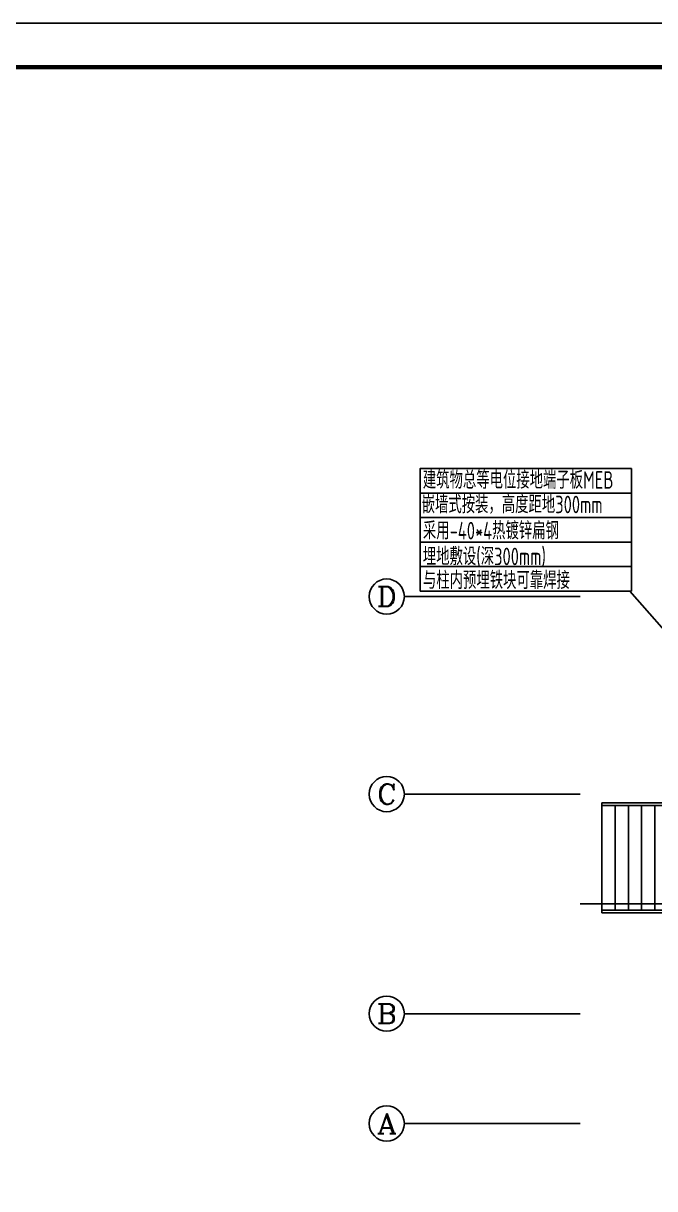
# Model space of a CAD drawing. Extents: x 5279878 to 5976284, y -275259 to -27697.
# Drawn here: x 5606838 to 5621213, y -218658 to -192120 of the extents above; entities that cross this region are included whole.
import ezdxf
from ezdxf.enums import TextEntityAlignment as Align

# ---------------------------------------------------------------- set-up
doc = ezdxf.new("R2010")
doc.units = 0
doc.header["$LTSCALE"] = 1000
doc.header["$MEASUREMENT"] = 0
doc.layers.get('0').update_dxf_attribs({"linetype": 'CONTINUOUS'})
for name, color, linetype in [('AXIS_TEXT', 7, 'CONTINUOUS'), ('PUB_TITLE', 4, 'CONTINUOUS'), ('建筑底图', 251, 'CONTINUOUS'), ('电气', 7, 'CONTINUOUS')]:
    doc.layers.add(name, color=color, linetype=linetype)
doc.styles.add('_TCH_AXIS', font='COMPLEX', dxfattribs={"bigfont": 'GBCBIG'})
doc.styles.add('COMPLEX', font='COMPLEX')
doc.styles.add('sceic', font='sceie.shx', dxfattribs={"width": 0.8, "bigfont": 'sceic.shx'})

# ---------------------------------------------------------------- blocks, each defined once
blk = doc.blocks.new('_AXISO')
blk.add_circle((0, 0), 0.5)
at = {"layer": 'AXIS_TEXT', "style": 'COMPLEX', "width": 1.041667}
blk.add_attdef('A', text='', height=0.56, dxfattribs=at).set_placement((-0.25, -0.28), (0.25, -0.28), align=Align.FIT)

msp = doc.modelspace()

# ---------------------------------------------------------------- linework, layer by layer
at = {"layer": 'PUB_TITLE', "color": 4}
msp.add_lwpolyline([(5568848.1, -251519.8), (5652948.1, -251519.8), (5652948.1, -192119.8), (5568848.1, -192119.8)], close=True, dxfattribs=at)
at = {"layer": 'PUB_TITLE', "color": 4, "const_width": 100}
msp.add_lwpolyline([(5571348.1, -250519.8), (5651948.1, -250519.8), (5651948.1, -193119.8), (5571348.1, -193119.8)], close=True, dxfattribs=at)
at = {"layer": '建筑底图'}
for p, q in [((5619512.7, -205173.1), (5615512.7, -205173.1)), ((5619512.7, -209673.1), (5615512.7, -209673.1)), ((5620312.7, -212313.1), (5620312.7, -209933.1)), ((5620612.7, -212313.1), (5620612.7, -209933.1)), ((5620912.7, -212313.1), (5620912.7, -209933.1)), ((5621212.7, -212313.1), (5621212.7, -209933.1)), ((5619512.7, -212173.1), (5627812.7, -212173.1)), ((5619512.7, -214673.1), (5615512.7, -214673.1)), ((5619512.7, -217173.1), (5615512.7, -217173.1))]:
    msp.add_line(p, q, dxfattribs=at)
for points in [[(5623012.7, -212373.1), (5620012.7, -212373.1), (5620012.7, -209873.1), (5623012.7, -209873.1)], [(5620012.7, -209933.1), (5623012.7, -209933.1)], [(5623012.7, -212313.1), (5620012.7, -212313.1)]]:
    msp.add_lwpolyline(points, dxfattribs=at)
at = {"layer": '电气', "color": 6, "linetype": 'Continuous'}
for p, q in [((5620683.2, -202818.3), (5615873.1, -202818.3)), ((5620683.2, -204491.5), (5615873.1, -204491.5)), ((5620683.2, -205049.3), (5615873.1, -205049.3)), ((5620648.3, -205049.3), (5625281.6, -210329.3))]:
    msp.add_line(p, q, dxfattribs=at)
for points in [[(5615873.1, -202818.3), (5620683.2, -202818.3), (5620683.2, -202260.5), (5615873.1, -202260.5)], [(5615873.1, -203376), (5620683.2, -203376), (5620683.2, -202818.3), (5615873.1, -202818.3)], [(5615873.1, -203933.8), (5620683.2, -203933.8), (5620683.2, -203376), (5615873.1, -203376)], [(5615873.1, -204491.5), (5620683.2, -204491.5), (5620683.2, -203933.8), (5615873.1, -203933.8)], [(5615873.1, -205049.3), (5620683.2, -205049.3), (5620683.2, -204491.5), (5615873.1, -204491.5)]]:
    msp.add_lwpolyline(points, close=True, dxfattribs=at)

# ---------------------------------------------------------------- block references
at = {"layer": '建筑底图'}
ref = msp.add_blockref('_AXISO', (5615112.7, -205173.1), dxfattribs=dict(at, xscale=800, yscale=800, zscale=800))
ref.add_attrib('A', 'D', dxfattribs={"layer": 'AXIS_TEXT', "color": 0, "height": 452.5, "style": '_TCH_AXIS', "width": 1.235294}).set_placement((5614886.4, -205399.4), (5615339, -205399.4), align=Align.FIT)
ref = msp.add_blockref('_AXISO', (5615112.7, -209673.1), dxfattribs=dict(at, xscale=800, yscale=800, zscale=800))
ref.add_attrib('A', 'C', dxfattribs={"layer": 'AXIS_TEXT', "color": 0, "height": 452.5, "style": '_TCH_AXIS', "width": 1.4}).set_placement((5614886.4, -209899.4), (5615339, -209899.4), align=Align.FIT)
ref = msp.add_blockref('_AXISO', (5615112.7, -214673.1), dxfattribs=dict(at, xscale=800, yscale=800, zscale=800))
ref.add_attrib('A', 'B', dxfattribs={"layer": 'AXIS_TEXT', "color": 0, "height": 452.5, "style": '_TCH_AXIS', "width": 1.235294}).set_placement((5614886.4, -214899.4), (5615339, -214899.4), align=Align.FIT)
ref = msp.add_blockref('_AXISO', (5615112.7, -217173.1), dxfattribs=dict(at, xscale=800, yscale=800, zscale=800))
ref.add_attrib('A', 'A', dxfattribs={"layer": 'AXIS_TEXT', "color": 0, "height": 452.5, "style": '_TCH_AXIS', "width": 1.166667}).set_placement((5614886.4, -217399.4), (5615339, -217399.4), align=Align.FIT)

# ---------------------------------------------------------------- texts
at = {"layer": '电气', "color": 6, "linetype": 'Continuous', "style": 'sceic', "width": 0.8}
for s, p in [('建筑物总等电位接地端子板MEB', (5615934.1, -202719.1)), ('嵌墙式按装，高度距地300mm', (5615907.9, -203276.8)), ('采用-40*4热镀锌扁钢', (5615936.1, -203872.6)), ('埋地敷设(深300mm)', (5615934.6, -204460, -332.1)), ('与柱内预埋铁块可靠焊接', (5615936.9, -205002.6))]:
    msp.add_text(s, height=400, dxfattribs=at).set_placement(p)

doc.saveas('drawing.dxf')
